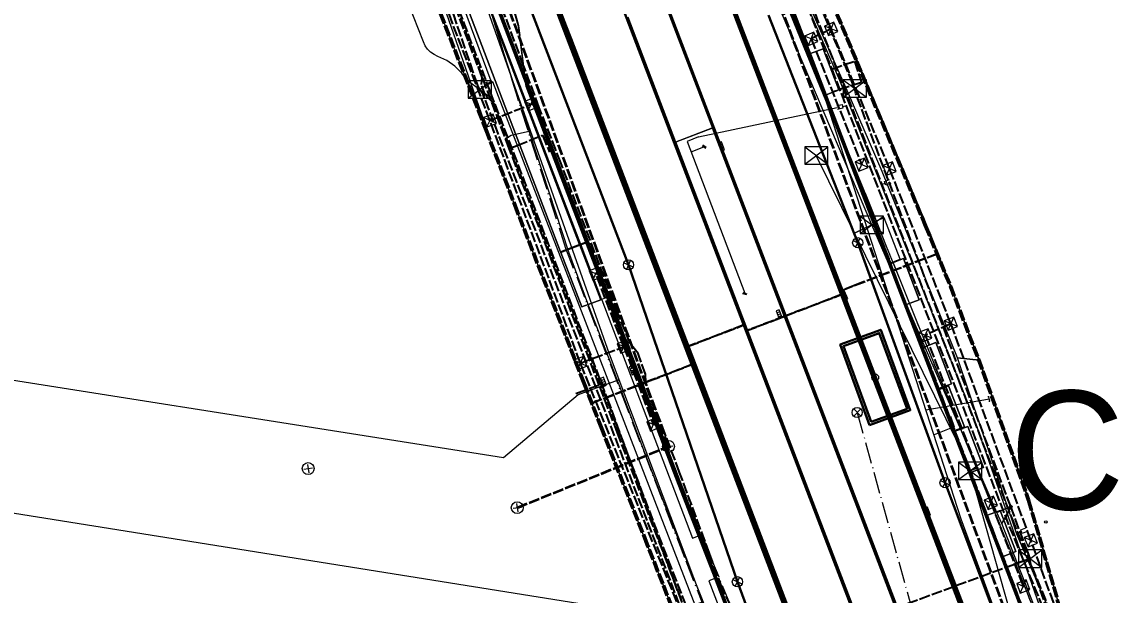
# Model space of a CAD drawing. Header units: metres. Extents: x 105014 to 106600, y 111320 to 118425.
# Drawn here: x 105870.3 to 105999.8, y 117026 to 117093.5 of the extents above; entities that cross this region are included whole.
import ezdxf
from ezdxf.enums import TextEntityAlignment as Align

# ---------------------------------------------------------------- set-up
doc = ezdxf.new("R2010")
doc.units = ezdxf.units.M
doc.linetypes.add('DASHDOT', pattern=[3.556, 2.54, -0.508, 0, -0.508])
doc.linetypes.add('DASHED', pattern=[1.524, 1.27, -0.254])
for name, color, linetype, lineweight in [('00-BASE-LIMITE', 7, 'DASHED', 50), ('00-BASE-UE', 42, 'DASHED', 25), ('10-PAV-CALZADA-BRT', 12, 'CONTINUOUS', 30), ('10-PAV-CALZADA-MIXTA', 8, 'CONTINUOUS', 30), ('10-PAV-CICLORUTA', 76, 'CONTINUOUS', 18), ('10-PAV-SARDINEL', 252, 'CONTINUOUS', 13), ('20-EP-ZONA-DURA', 253, 'CONTINUOUS', 13), ('20-EP-ZONA-VERDE', 84, 'CONTINUOUS', 13), ('30-RED-ENEL-NODOS', 11, 'CONTINUOUS', 13), ('30-RED-ENEL-PROY', 1, 'DASHED', 25), ('30-RED-ETB-CAMARA', 151, 'CONTINUOUS', 13), ('30-RED-ETB-EXIST', 145, 'CONTINUOUS', 13), ('30-RED-ETB-PROY', 5, 'DASHED', 25), ('30-RED-MOVISTAR-PROY', 4, 'DASHED', 25), ('30-RED-VANTI-EXIST', 52, 'CONTINUOUS', 13), ('30-RED-VANTI-PROY', 2, 'DASHED', 25), ('30-RED-VANTI-RETIRO', 8, 'DASHDOT', 13), ('35-RH-ACUE-DOMICILIARIA', 152, 'CONTINUOUS', 9), ('35-RH-ACUE-MENOR-EXIST', 151, 'CONTINUOUS', 13), ('35-RH-ACUE-MENOR-PROY', 5, 'DASHED', 25), ('35-RH-ACUE-NODOS', 5, 'CONTINUOUS', 13), ('35-RH-ACUE-PJ-POZOS', 30, 'CONTINUOUS', 30), ('35-RH-PLUV-COLECTOR', 96, 'CONTINUOUS', 30), ('35-RH-PLUV-NODOS', 94, 'CONTINUOUS', 13), ('35-RH-PLUV-RETIRO', 8, 'DASHDOT', 13), ('36-RH-SAN-COLECTOR-PROY', 6, 'DASHED', 35), ('36-RH-SAN-POZOS', 216, 'CONTINUOUS', 13), ('40-ROT-ESTACION', 1, 'CONTINUOUS', 25), ('60-PREDIAL-LOTE', 42, 'CONTINUOUS', 13)]:
    doc.layers.add(name, color=color, linetype=linetype, lineweight=lineweight)

# ---------------------------------------------------------------- blocks, each defined once
blk = doc.blocks.new('CAM_ETB_T_13')
for p, q in [((-1.375, -1.025), (1.375, 1.025)), ((-1.375, 1.025), (1.375, -1.025))]:
    blk.add_line(p, q)
blk.add_lwpolyline([(-1.375, -1.025), (1.375, -1.025), (1.375, 1.025), (-1.375, 1.025)], close=True)
blk = doc.blocks.new('CAM_ETB_T_13A')
for p, q in [((-1.375, -1.025), (1.375, 1.025)), ((-1.375, 1.025), (1.375, -1.025))]:
    blk.add_line(p, q)
blk.add_lwpolyline([(-1.375, -1.025), (1.375, -1.025), (1.375, 1.025), (-1.375, 1.025)], close=True)
blk = doc.blocks.new('POSTE')
blk.add_circle((0, 0), 0.15)
blk = doc.blocks.new('CAJA_ENEL')
for p, q in [((-0.6, -0.6), (0.6, 0.6)), ((-0.6, 0.6), (0.6, -0.6))]:
    blk.add_line(p, q)
blk.add_lwpolyline([(-0.6, -0.6), (0.6, -0.6), (0.6, 0.6), (-0.6, 0.6)], close=True)
blk = doc.blocks.new('NODO_ACUE')
blk.add_circle((0, 0), 0.4)
blk = doc.blocks.new('POZO_SAN')
for p, q in [((-0.5, 0), (0.5, 0)), ((0, -0.5), (0, 0.5))]:
    blk.add_line(p, q)
blk.add_circle((0, 0), 0.7)
blk = doc.blocks.new('SUMIDERO')
for p, q in [((-0.25, -0.2), (-0.25, 0.2)), ((0, -0.2), (0, 0.2)), ((0.25, -0.2), (0.25, 0.2))]:
    blk.add_line(p, q)
blk.add_lwpolyline([(-0.5, -0.2), (0.5, -0.2), (0.5, 0.2), (-0.5, 0.2)], close=True)
blk = doc.blocks.new('POZO_PLUV')
for p, q in [((-0.42, -0.42), (0.42, 0.42)), ((-0.42, 0.42), (0.42, -0.42))]:
    blk.add_line(p, q)
blk.add_circle((0, 0), 0.6)

msp = doc.modelspace()

# ---------------------------------------------------------------- linework, layer by layer
at = {"layer": '00-BASE-LIMITE'}
for points in [[(105935.6685, 117170.3651), (105940.2465, 117158.7445), (105943.5607, 117150.3051), (105949.0027, 117136.5579), (105954.4397, 117123.3471), (105959.2475, 117111.7427), (105965.2069, 117097.2929), (105976.8371, 117069.4899), (105979.7717, 117062.3799), (105983.0757, 117053.7745), (105988.9847, 117037.1589), (105994.1679, 117019.1973), (106006.9685, 116985.9225), (106038.5431, 116903.5825)], [(105951.3593, 117013.0991), (105945.8459, 117027.2909), (105944.0337, 117031.9003), (105938.6683, 117045.5365), (105936.5899, 117050.9077), (105928.7391, 117071.0993), (105925.1151, 117080.5661), (105917.8661, 117099.1381), (105912.4351, 117113.1271), (105911.7539, 117114.8677), (105907.9261, 117124.6501), (105903.2651, 117138.7881), (105900.2631, 117149.4801), (105899.5435, 117152.5815), (105895.8289, 117155.4161), (105898.1069, 117159.2363), (105896.6943, 117167.8133)]]:
    msp.add_lwpolyline(points, dxfattribs=at)
at = {"layer": '00-BASE-UE'}
for points in [[(105965.2069, 117097.2929), (105976.8371, 117069.4899), (105978.1965, 117066.1963), (105968.5401, 117062.4969), (105967.0407, 117061.9225), (105966.7338, 117061.8049), (105966.8957, 117061.3807), (105960.3557, 117058.8848), (105955.6845, 117057.1021), (105955.5281, 117057.5119), (105955.4131, 117057.8129), (105948.8847, 117055.2871), (105948.5117, 117055.1427), (105949.2771, 117053.1371), (105944.2684, 117051.1992), (105937.4917, 117048.5771), (105936.5899, 117050.9077), (105928.7391, 117071.0993), (105925.1151, 117080.5661), (105917.8661, 117099.1381)], [(105951.3593, 117013.0991), (105945.8459, 117027.2909), (105944.0337, 117031.9003), (105938.6683, 117045.5365), (105937.4917, 117048.5771), (105944.2684, 117051.1992), (105949.2771, 117053.1371), (105948.5117, 117055.1427), (105948.8847, 117055.2871), (105955.4131, 117057.8129), (105955.5281, 117057.5119), (105955.6845, 117057.1021), (105960.3557, 117058.8848), (105966.8957, 117061.3807), (105966.7338, 117061.8049), (105967.0407, 117061.9225), (105968.5401, 117062.4969), (105978.1965, 117066.1963), (105979.7717, 117062.3799), (105979.7717, 117062.3799), (105983.0757, 117053.7745), (105988.9847, 117037.1589), (105994.1679, 117019.1973)]]:
    msp.add_lwpolyline(points, dxfattribs=at)
at = {"layer": '10-PAV-CALZADA-BRT'}
for points in [[(105918.8371, 117164.9242), (105921.6455, 117152.7593), (105925.0054, 117140.6321), (105928.8438, 117128.6478), (105933.1545, 117116.8251), (105933.2205, 117116.6339), (105933.7489, 117115.1243), (105934.2831, 117113.6157), (105934.8229, 117112.1083), (105935.3677, 117110.6015), (105935.9173, 117109.0955), (105936.4711, 117107.5901), (105937.0291, 117106.0851), (105937.5903, 117104.5807), (105938.1549, 117103.0761), (105938.7221, 117101.5717), (105939.2917, 117100.0673), (105939.8625, 117098.5637), (105940.4357, 117097.0581), (105941.0101, 117095.5519), (105941.5851, 117094.0451), (105962.8941, 117038.2111), (106000.7135, 116939.1161)], [(106016.6295, 116911.4357), (105967.5655, 117039.9941), (105937.9201, 117117.6711), (105933.6817, 117129.4054), (105929.8774, 117141.2874), (105926.5123, 117153.3013), (105923.5524, 117165.5173)], [(105928.0725, 117165.6179), (105928.5407, 117164.0651), (105929.0193, 117162.5145), (105929.5079, 117160.9657), (105930.0059, 117159.4189), (105930.5129, 117157.8737), (105931.0283, 117156.3303), (105931.5517, 117154.7885), (105932.0827, 117153.2479), (105932.6209, 117151.7087), (105933.1655, 117150.1707), (105933.7161, 117148.6337), (105934.2725, 117147.0977), (105934.8339, 117145.5623), (105935.4001, 117144.0275), (105935.9703, 117142.4929), (105936.5445, 117140.9587), (105937.1217, 117139.4245), (105937.7017, 117137.8903), (105938.2835, 117136.3571), (105938.8677, 117134.8217), (105939.4535, 117133.2853), (105940.0399, 117131.7485), (106023.1693, 116913.9317)], [(105994.1737, 116936.6201), (105935.0451, 117091.5493), (105934.4704, 117093.0564), (105933.8955, 117094.5643)]]:
    msp.add_lwpolyline(points, dxfattribs=at)
at = {"layer": '10-PAV-CALZADA-MIXTA'}
for points in [[(105999.2445, 116906.5003), (105993.4528, 116920.3129), (105987.9613, 116934.2475), (105924.3999, 117100.7919), (105922.0243, 117107.0329), (105920.8391, 117110.1723), (105918.8891, 117115.4221), (105917.3561, 117119.6535), (105915.5675, 117124.7609), (105914.0561, 117129.2703), (105912.4377, 117134.3697), (105911.0477, 117139.0525), (105909.6411, 117144.1941), (105908.4455, 117149.0195), (105907.3711, 117153.8733), (105906.3451, 117159.1041), (105905.5081, 117163.9167), (105904.6907, 117169.2037)], [(105911.6759, 117164.9269), (105912.4919, 117160.2355), (105913.4897, 117155.1475), (105914.5303, 117150.4465), (105915.6883, 117145.7731), (105917.0565, 117140.7719), (105918.4115, 117136.2069), (105919.9961, 117131.2143), (105921.4791, 117126.7897), (105923.2419, 117121.7561), (105924.7557, 117117.5773), (105926.6901, 117112.3695), (105927.8675, 117109.2511), (105930.2391, 117103.0205), (105993.8005, 116936.4761), (105999.2425, 116922.6672), (106004.9819, 116908.9793)], [(106018.8017, 116926.8119), (105940.8765, 117130.2183)], [(105960.1087, 117097.4875), (105963.3857, 117088.9337), (105970.3557, 117070.7395), (105984.4397, 117033.9767), (105992.4417, 117013.0891)]]:
    msp.add_lwpolyline(points, dxfattribs=at)
at = {"layer": '10-PAV-CICLORUTA'}
msp.add_lwpolyline([(105923.2245, 117100.9269), (105936.0561, 117067.3053), (105933.8139, 117066.4495), (105920.9823, 117100.0711)], dxfattribs=at)
msp.add_lwpolyline([(105938.5449, 117060.7841), (105936.3029, 117059.9285), (105933.8497, 117066.3561), (105936.0919, 117067.2117), (105938.5449, 117060.7841)], close=True, dxfattribs=at)
at = {"layer": '10-PAV-SARDINEL'}
for points in [[(106023.1693, 116913.9317), (105940.0399, 117131.7485), (105939.4535, 117133.2853), (105938.8677, 117134.8217), (105938.2835, 117136.3571), (105937.7017, 117137.8903), (105937.1217, 117139.4245), (105936.5445, 117140.9587), (105935.9703, 117142.4929), (105935.4001, 117144.0275), (105934.8339, 117145.5623), (105934.2725, 117147.0977), (105933.7161, 117148.6337), (105933.1655, 117150.1707), (105932.6209, 117151.7087), (105932.0827, 117153.2479), (105931.5517, 117154.7885), (105931.0283, 117156.3303), (105930.5129, 117157.8737), (105930.0059, 117159.4189), (105929.5079, 117160.9657), (105929.0193, 117162.5145), (105928.5407, 117164.0651), (105928.0725, 117165.6179)], [(105940.6897, 117130.1468), (105986.9836, 117009.3069)], [(106018.6149, 116926.7405), (105940.6897, 117130.1468)], [(105940.8765, 117130.2183), (106018.8017, 116926.8119)], [(105993.8005, 116936.4761), (105930.2391, 117103.0205)], [(105930.426, 117103.0918), (105993.9873, 116936.5476)], [(105987.7745, 116934.1761), (105924.213, 117100.7207)], [(105924.3999, 117100.7919), (105987.9613, 116934.2475)], [(105992.4417, 117013.0891), (105984.4397, 117033.9767), (105970.3557, 117070.7395), (105963.3857, 117088.9337), (105960.1087, 117097.4875)], [(105960.2955, 117097.559), (105963.5725, 117089.0052), (105970.5425, 117070.811), (105984.6265, 117034.0482), (105992.6285, 117013.1606)], [(105993.9869, 116936.5487), (105934.8582, 117091.478), (105934.2835, 117092.9852), (105933.7086, 117094.4931)], [(105933.8955, 117094.5643), (105934.4704, 117093.0564), (105935.0451, 117091.5493), (105994.1737, 116936.6201)]]:
    msp.add_lwpolyline(points, dxfattribs=at)
at = {"layer": '20-EP-ZONA-DURA'}
for points in [[(105951.3593, 117013.0991), (105945.8459, 117027.2909), (105944.0337, 117031.9003), (105938.6683, 117045.5365), (105936.5899, 117050.9077), (105928.7391, 117071.0993), (105925.1151, 117080.5661), (105917.8661, 117099.1381), (105912.4351, 117113.1271), (105911.7539, 117114.8677), (105907.9261, 117124.6501), (105903.2651, 117138.7881), (105900.2631, 117149.4801), (105899.5435, 117152.5815), (105895.8289, 117155.4161), (105898.1069, 117159.2363), (105896.6943, 117167.8133)], [(105920.9823, 117100.0711), (105933.8139, 117066.4495), (105936.0561, 117067.3053), (105923.2245, 117100.9269)], [(105923.3179, 117100.9625), (105927.9914, 117088.7169), (105936.1495, 117067.3409), (105936.1853, 117067.2475), (105938.6383, 117060.8197), (105938.6581, 117060.7683), (105949.3781, 117032.6795), (105950.0787, 117032.947), (105952.0042, 117027.9018), (105951.3035, 117027.6343), (105953.4165, 117022.0979)], [(105965.2069, 117097.2929), (105976.8371, 117069.4899), (105979.7717, 117062.3799), (105983.0757, 117053.7745), (105988.9847, 117037.1589), (105994.1679, 117019.1973)], [(105989.3813, 117021.6369), (105985.9827, 117030.5081), (105987.4763, 117031.0803), (105985.6161, 117035.9363), (105984.1223, 117035.3641), (105982.1909, 117040.4067), (105983.6847, 117040.9791), (105981.8239, 117045.8347), (105980.3303, 117045.2623), (105980.2945, 117045.3559), (105981.4151, 117045.7851), (105979.5547, 117050.6411), (105978.4341, 117050.2117), (105978.3985, 117050.3051), (105979.8921, 117050.8773), (105978.0317, 117055.7333), (105976.5381, 117055.1609), (105974.6063, 117060.2035), (105976.0999, 117060.7759), (105974.2397, 117065.6317), (105972.7461, 117065.0595), (105972.7103, 117065.1529), (105973.8307, 117065.5821), (105971.9705, 117070.4379), (105970.8499, 117070.0087), (105970.5425, 117070.811), (105965.1261, 117084.9499), (105966.6197, 117085.5221), (105964.7593, 117090.3779), (105963.2657, 117089.8057), (105961.3339, 117094.8483)]]:
    msp.add_lwpolyline(points, dxfattribs=at)
for points in [[(105973.6244, 117023.5574), (105969.3222, 117021.9299), (105963.081, 117038.2824), (105947.3808, 117079.4201), (105951.6785, 117081.0604), (105967.3786, 117039.9228), (105973.6244, 117023.5574)], [(105936.0919, 117067.2117), (105933.8497, 117066.3561), (105936.3029, 117059.9285), (105938.5449, 117060.7841), (105936.0919, 117067.2117)]]:
    msp.add_lwpolyline(points, close=True, dxfattribs=at)
at = {"layer": '20-EP-ZONA-VERDE'}
for points in [[(105937.7333, 117117.5997), (105951.7001, 117081.0033), (105947.4025, 117079.3631), (105941.7719, 117094.1165)], [(105924.1587, 117101.2835), (105936.9903, 117067.6617), (105936.1495, 117067.3409), (105923.3179, 117100.9625)]]:
    msp.add_lwpolyline(points, dxfattribs=at)
for points in [[(105966.6197, 117085.5221), (105965.1261, 117084.9499), (105963.2657, 117089.8057), (105964.7593, 117090.3779), (105966.6197, 117085.5221)], [(105939.4791, 117061.1407), (105938.6383, 117060.8197), (105936.1853, 117067.2475), (105937.0261, 117067.5683), (105939.4791, 117061.1407)], [(105976.0999, 117060.7759), (105974.6063, 117060.2035), (105972.7461, 117065.0595), (105974.2397, 117065.6317), (105976.0999, 117060.7759)], [(105979.8921, 117050.8773), (105978.3985, 117050.3051), (105976.5381, 117055.1609), (105978.0317, 117055.7333), (105979.8921, 117050.8773)], [(105981.4151, 117045.7851), (105980.2945, 117045.3559), (105978.4341, 117050.2117), (105979.5547, 117050.6411), (105981.4151, 117045.7851)], [(105983.6847, 117040.9791), (105982.1909, 117040.4067), (105980.3303, 117045.2623), (105981.8239, 117045.8347), (105983.6847, 117040.9791)], [(105987.4763, 117031.0803), (105985.9827, 117030.5081), (105984.1223, 117035.3641), (105985.6161, 117035.9363), (105987.4763, 117031.0803)]]:
    msp.add_lwpolyline(points, close=True, dxfattribs=at)
at = {"layer": '30-RED-ENEL-PROY'}
for points in [[(105965.6997, 117092.7213), (105955.5587, 117118.1725)], [(105925.4847, 117081.9207), (105915.5925, 117107.6701)], [(105965.6997, 117092.7213), (105963.3515, 117091.5591)], [(105972.5901, 117076.2643), (105965.6997, 117092.7213)], [(105963.3515, 117091.5591), (105969.3105, 117076.7067)], [(105925.4847, 117081.9207), (105930.3203, 117083.8351)], [(105936.1463, 117053.3119), (105925.4847, 117081.9207)], [(105979.8261, 117057.9591), (105972.5901, 117076.2643)], [(105941.2585, 117055.2425), (105937.9671, 117063.8451)], [(105979.8261, 117057.9591), (105976.7989, 117056.5915)], [(105989.2551, 117032.4013), (105979.8261, 117057.9591)], [(105976.7989, 117056.5915), (105984.5341, 117036.8223)], [(105936.1463, 117053.3119), (105941.2585, 117055.2425)], [(105941.2585, 117055.2425), (105944.7431, 117046.0695)], [(105951.5131, 117015.2661), (105936.1463, 117053.3119)], [(105984.5341, 117036.8223), (105988.3545, 117026.9607)], [(105999.2535, 117004.9635), (105989.2551, 117032.4013)]]:
    msp.add_lwpolyline(points, dxfattribs=at)
at = {"layer": '30-RED-ETB-EXIST'}
for points in [[(105924.295, 117085.591), (105925.611, 117086.551), (105904.368, 117143.933)], [(105970.49, 117069.618), (105940.462, 117140.241), (105940.315, 117140.82)], [(105949.747, 117019.982), (105951.304, 117020.584), (105925.808, 117086.477), (105924.295, 117085.591)], [(105970.49, 117069.618), (105968.472, 117068.625), (105963.96, 117077.795)], [(105982.115, 117040.615), (105981.969, 117041.194), (105968.472, 117068.625), (105970.49, 117069.618)], [(105982.115, 117040.615), (105982.944, 117040.975), (105970.49, 117069.618)], [(105986.885, 117036.387), (105985.248, 117035.675), (105982.944, 117040.975), (105982.115, 117040.615)], [(105996.45, 116989.902), (105982.262, 117040.036), (105982.115, 117040.615)], [(105986.885, 117036.387), (105985.814, 117034.373), (105985.248, 117035.675), (105986.885, 117036.387)], [(105989.166, 117030.242), (105987.672, 117029.654), (105985.814, 117034.373), (105986.885, 117036.387)], [(105986.885, 117036.387), (105986.242, 117034.869), (105986.736, 117036.19), (105986.885, 117036.387)], [(105993.486, 117014.888), (105987.672, 117029.654), (105989.166, 117030.242)]]:
    msp.add_lwpolyline(points, dxfattribs=at)
at = {"layer": '30-RED-ETB-PROY'}
for points in [[(105924.295, 117085.591), (105924.037, 117086.064), (105904.355, 117143.98)], [(105968.507, 117085.679), (105968.271, 117086.252), (105948.836, 117133.091), (105948.885, 117133.528)], [(105986.877, 117036.384), (105968.624, 117085.106), (105968.507, 117085.679)], [(105949.747, 117019.982), (105949.487, 117020.54), (105924.676, 117085.003), (105924.295, 117085.591)], [(105989.166, 117030.242), (105988.922, 117030.925), (105986.877, 117036.384)], [(105971.844, 117023.903), (105988.528, 117030.048), (105989.166, 117030.242)], [(106005.047, 116986.22), (106004.979, 116986.784), (105989.226, 117029.643), (105989.166, 117030.242)]]:
    msp.add_lwpolyline(points, dxfattribs=at)
at = {"layer": '30-RED-MOVISTAR-PROY'}
for points in [[(105925.5477, 117085.281), (105915.3367, 117111.8734)], [(105939.5677, 117048.5012), (105925.5477, 117085.281)], [(105948.1299, 117025.0769), (105939.5677, 117048.5012)]]:
    msp.add_lwpolyline(points, dxfattribs=at)
at = {"layer": '30-RED-VANTI-EXIST'}
for points in [[(105966.2848, 117081.7091), (105963.8873, 117087.5519), (105961.1581, 117094.2481), (105959.2759, 117099.2015), (105956.6545, 117105.7351), (105954.6705, 117110.6775), (105952.9837, 117114.9525), (105951.2903, 117119.3597), (105949.3675, 117124.1037), (105947.1529, 117129.7775), (105944.8623, 117135.5911), (105942.2395, 117142.2153), (105939.3825, 117149.5515), (105937.1069, 117155.4233), (105934.7831, 117162.6641), (105933.2303, 117167.4353), (105931.9341, 117171.3281), (105930.6585, 117175.4311), (105929.5451, 117181.7165), (105928.1597, 117189.3631), (105927.2947, 117195.7173), (105926.2295, 117203.9829), (105925.3455, 117211.3733), (105924.3517, 117219.2756)], [(105929.4531, 117088.381), (105928.8553, 117093.0211), (105922.9251, 117113.3409), (105908.4091, 117165.2903)], [(105927.134, 117089.8494), (105926.9465, 117090.4289), (105924.5105, 117098.2299), (105921.9921, 117106.4441), (105919.0311, 117115.9603), (105918.0623, 117118.9972)], [(105980.4718, 116948.9877), (105979.6355, 116951.1885), (105977.3725, 116956.8227), (105974.5597, 116964.0157), (105969.9977, 116975.7291), (105966.4203, 116984.7053), (105964.6443, 116989.4925), (105960.4619, 117000.1007), (105955.5829, 117012.5921), (105952.3355, 117020.8329), (105948.7609, 117029.8259), (105945.9467, 117036.9909), (105942.8433, 117045.0947), (105940.6379, 117050.9269), (105938.6871, 117056.0473), (105937.0019, 117060.3311), (105934.7857, 117066.3891), (105932.4593, 117073.4807), (105929.4885, 117082.5729), (105927.134, 117089.8494)], [(105929.7673, 117085.9421), (105929.4531, 117088.381)], [(105951.4051, 117029.384), (105947.6679, 117038.9805), (105929.7673, 117085.9421)], [(105999.1469, 116996.2573), (105996.7871, 117003.6127), (105995.0889, 117008.7717), (105992.7279, 117016.1979), (105991.8537, 117018.4929), (105988.8503, 117026.1655), (105987.1141, 117030.5573), (105985.0885, 117035.4839), (105983.2583, 117039.9449), (105981.2489, 117044.9297), (105978.8255, 117050.8481), (105977.4045, 117054.3379), (105975.8443, 117058.1557), (105974.0151, 117062.7285), (105972.2351, 117067.0737), (105970.7009, 117070.9491), (105968.1333, 117077.2141), (105966.7007, 117080.6955), (105966.2848, 117081.7091)], [(105953.3615, 117024.36), (105951.4051, 117029.384)]]:
    msp.add_lwpolyline(points, dxfattribs=at)
at = {"layer": '30-RED-VANTI-PROY'}
for points in [[(105930.7183, 117182.2366), (105931.1869, 117180.1015), (105932.7021, 117173.6789), (105934.1471, 117168.0491), (105934.8403, 117165.3871), (105938.0257, 117155.8221), (105941.5737, 117146.3195), (105943.9263, 117140.1087), (105949.4429, 117125.6573), (105954.9219, 117111.4463), (105959.5555, 117099.2921), (105962.8033, 117090.8583), (105965.6105, 117083.4485), (105966.2848, 117081.7091)], [(105950.3255, 117020.4767), (105946.9061, 117029.0385), (105938.1901, 117051.8435), (105932.7327, 117065.9057), (105926.8103, 117081.4753), (105925.9689, 117083.9233), (105924.9653, 117084.8233), (105924.4825, 117086.1765), (105924.5659, 117087.0099), (105919.7117, 117099.7741), (105915.8259, 117110.1621), (105910.6033, 117124.6855), (105910.0371, 117130.0421), (105907.3981, 117138.8733), (105907.0347, 117141.6823), (105906.4049, 117143.8447), (105904.0843, 117151.6601), (105903.3491, 117155.5637), (105902.791, 117158.5544)], [(105929.4531, 117088.381), (105927.1755, 117094.5041), (105926.2073, 117098.1165), (105924.3009, 117103.2885), (105923.1743, 117105.0609), (105921.1735, 117110.2853), (105919.3093, 117115.3521), (105918.16, 117118.7115)], [(105929.4797, 117088.3094), (105929.4531, 117088.381)], [(105951.3674, 117030.8352), (105947.8461, 117040.4181), (105946.1437, 117044.9201), (105943.8639, 117051.0149), (105943.8159, 117052.0001), (105942.9383, 117054.4335), (105942.0257, 117055.6171), (105940.5623, 117059.1997), (105933.8283, 117076.9425), (105931.2965, 117083.4251), (105929.4797, 117088.3094)], [(105966.2848, 117081.7091), (105968.6197, 117075.6861), (105970.9667, 117069.6307), (105973.9151, 117061.8117), (105977.0439, 117053.8073), (105980.2539, 117045.3607), (105982.4459, 117039.7045), (105985.2103, 117032.3959), (105988.4973, 117023.8429), (105992.3399, 117013.8651), (105995.1171, 117006.6293), (105998.8389, 116996.8489), (105999.3438, 116995.5415)], [(105951.748, 117029.7994), (105951.3674, 117030.8352)], [(105953.8654, 117024.6847), (105952.8583, 117026.7779), (105951.748, 117029.7994)]]:
    msp.add_lwpolyline(points, dxfattribs=at)
at = {"layer": '30-RED-VANTI-RETIRO'}
for points in [[(105966.2848, 117081.7091), (105963.8873, 117087.5519), (105961.1581, 117094.2481), (105959.2759, 117099.2015), (105956.6545, 117105.7351), (105954.6705, 117110.6775), (105952.9837, 117114.9525), (105951.2903, 117119.3597), (105949.3675, 117124.1037), (105947.1529, 117129.7775), (105944.8623, 117135.5911), (105942.2395, 117142.2153), (105939.3825, 117149.5515), (105937.1069, 117155.4233), (105934.7831, 117162.6641), (105933.2303, 117167.4353), (105931.9341, 117171.3281), (105930.6585, 117175.4311), (105929.5451, 117181.7165), (105928.1597, 117189.3631), (105927.2947, 117195.7173), (105926.2295, 117203.9829), (105925.3455, 117211.3733), (105924.3517, 117219.2756)], [(105929.4797, 117088.3094), (105928.9009, 117093.0745), (105908.4091, 117165.2903)], [(105927.134, 117089.8494), (105921.7835, 117107.4291), (105918.16, 117118.7115)], [(105980.3561, 116948.7983), (105973.2355, 116967.0039), (105963.4141, 116992.3987), (105956.2119, 117010.5637), (105948.4453, 117030.3361), (105934.4431, 117066.8165), (105928.7151, 117084.6545), (105927.134, 117089.8494)], [(105929.7673, 117085.9421), (105929.4797, 117088.3094)], [(105951.3674, 117030.8352), (105942.5945, 117052.4359), (105929.7673, 117085.9421)], [(105999.1469, 116996.2573), (105996.7871, 117003.6127), (105995.0889, 117008.7717), (105992.7279, 117016.1979), (105991.8537, 117018.4929), (105988.8503, 117026.1655), (105987.1141, 117030.5573), (105985.0885, 117035.4839), (105983.2583, 117039.9449), (105981.2489, 117044.9297), (105978.8255, 117050.8481), (105977.4045, 117054.3379), (105975.8443, 117058.1557), (105974.0151, 117062.7285), (105972.2351, 117067.0737), (105970.7009, 117070.9491), (105968.1333, 117077.2141), (105966.7007, 117080.6955), (105966.2848, 117081.7091)], [(105951.7765, 117029.828), (105951.3674, 117030.8352)], [(105953.8654, 117024.6847), (105951.7765, 117029.828)]]:
    msp.add_lwpolyline(points, dxfattribs=at)
at = {"layer": '35-RH-ACUE-DOMICILIARIA'}
for points in [[(105950.0832, 117079.9798), (105966.4142, 117083.4503)], [(105966.3673, 117083.6758), (105966.9939, 117083.806), (105967.0873, 117083.3569), (105966.4607, 117083.2267)], [(105967.041, 117083.5794), (105967.4522, 117083.664)], [(105950.0832, 117079.9798), (105948.7461, 117079.445), (105955.5296, 117061.553)], [(105949.2088, 117078.2246), (105950.7113, 117078.8103)], [(105950.5032, 117078.9488), (105950.9193, 117078.6717)], [(105950.5603, 117079.0345), (105950.9764, 117078.7574)], [(105972.06, 117074.503), (105971.691, 117074.3587)], [(105972.7396, 117074.5209), (105972.143, 117074.2892), (105971.977, 117074.7168), (105972.5736, 117074.9484)], [(105955.2605, 117061.5264), (105955.7393, 117061.3824)], [(105955.2902, 117061.625), (105955.769, 117061.4809)], [(105988.8174, 117033.4409), (105988.2208, 117033.2092), (105988.0547, 117033.6368), (105988.6514, 117033.8684)], [(105988.1377, 117033.423), (105987.7129, 117033.2552)]]:
    msp.add_lwpolyline(points, dxfattribs=at)
at = {"layer": '35-RH-ACUE-MENOR-EXIST'}
for points in [[(105178.5744, 116817.4508), (105539.9476, 116761.043), (105920.9127, 116698.2673), (105927.6139, 116697.316), (106024.833, 116689.4124), (106033.902, 116694.7788), (106040.5526, 116701.5538), (106047.9791, 116715.1949), (106051.8201, 116725.8396), (106046.6693, 116749.4243), (106048.6153, 116749.9885), (106037.1633, 116787.9158), (106015.5063, 116861.68), (106011.1153, 116873.1384), (105951.3398, 117023.2056), (105939.5771, 117054.3457), (105902.7237, 117158.6512), (105897.7174, 117237.0197), (105887, 117327.4)], [(105929.5361, 117182.8433), (105935.2883, 117158.4076), (105935.9421, 117157.8055), (105945.3026, 117134.5008), (105962.6552, 117096.0068), (105966.6969, 117086.6928), (105982.569, 117046.7038), (105982.6526, 117046.4682), (106005.31, 116981.5757), (106007.3796, 116971.4468), (106017.5367, 116943.5825), (106024.2008, 116924.1217), (106031.0669, 116903.722)], [(105990.28, 117009.82), (105981.05, 117034.9), (105965.17, 117084.07), (105952.48, 117115.23), (105951.73, 117117.19)], [(105930.2753, 117080.6723), (105928, 117080.14), (105927.24, 117079.67)], [(105940.708, 117051.3518), (105938.0134, 117050.3339), (105935.8967, 117049.5712), (105927.0679, 117042.1424), (105773.6852, 117066.3359)], [(105950.6497, 117025.1422), (105945.4191, 117023.4215), (105775.9425, 117050.5213)], [(105976.8804, 117047.8105), (105984.3624, 117049.0801)], [(105984.2807, 117048.8042), (105984.4102, 117048.8239), (105984.3145, 117049.3362), (105984.1653, 117049.3193)], [(105979.7927, 117047.0478), (105980.2091, 117045.8112), (105977.8345, 117044.8563), (105977.8345, 117044.8563)]]:
    msp.add_lwpolyline(points, dxfattribs=at)
at = {"layer": '35-RH-ACUE-MENOR-PROY'}
for points in [[(105929.0864, 117220.1355), (105929.2836, 117215.9945), (105930.3978, 117202.9889), (105929.2447, 117201.6397), (105929.4229, 117199.8133), (105930.4872, 117199.028), (105931.955, 117188.4242), (105930.7425, 117186.7571), (105934.5319, 117168.2006), (105940.1498, 117151.6606), (105940.7219, 117150.0742), (105947.9564, 117132.0347), (105954.3238, 117118.7248), (105980.7917, 117051.1064), (105987.0305, 117034.9043), (105994.0085, 117018.0371), (105997.4871, 117008.7396), (105996.9752, 117007.6074), (106003.9521, 116990.2482)], [(105934.2752, 117168.2787), (105939.8467, 117151.2328), (105947.5222, 117131.835), (105954.068, 117118.1579), (105965.7761, 117087.9836), (105986.7016, 117034.054), (105995.5712, 117012.5957), (105996.9983, 117008.903), (105996.4761, 117007.5243), (106005.8954, 116984.056), (106005.36, 116982.9374), (106017.4146, 116952.2221), (106016.6957, 116950.8217), (106024.7873, 116930.2428), (106032.0329, 116910.2687)], [(105948.0298, 117025.4567), (105940.524, 117045.0769), (105938.3703, 117050.7068), (105936.1449, 117056.5239), (105927.7659, 117078.6155), (105925.6173, 117084.2802), (105907.6231, 117133.5017), (105902.8621, 117150.1396), (105902.5415, 117151.3088), (105902.3683, 117152.8245), (105900.7927, 117166.6093)], [(105965.7761, 117087.9836), (105967.1724, 117088.4681), (105968.448, 117088.9015), (105969.2777, 117086.4128), (105965.8366, 117085.2524)], [(105927.7659, 117078.6155), (105928.6861, 117078.9861), (105931.691, 117080.1964), (105932.5038, 117078.1833)], [(105938.3703, 117050.7068), (105936.7871, 117050.1166), (105935.4205, 117049.6073)]]:
    msp.add_lwpolyline(points, dxfattribs=at)
at = {"layer": '35-RH-ACUE-PJ-POZOS'}
for points in [[(105970.2459, 117045.9957), (105966.7711, 117055.4898), (105971.5604, 117057.2427), (105975.0352, 117047.7486), (105970.2459, 117045.9957)], [(105970.4245, 117046.3805), (105967.1559, 117055.3112), (105971.3818, 117056.8578), (105974.6503, 117047.9272), (105970.4245, 117046.3805)]]:
    msp.add_lwpolyline(points, close=True, dxfattribs=at)
at = {"layer": '35-RH-PLUV-COLECTOR'}
for points in [[(105941.82, 117064.9), (105925.99, 117106.35)], [(105941.82, 117064.9), (105925.99, 117106.35)], [(105968.8363, 117067.5069), (105958.3336, 117094.3425)], [(105968.8363, 117067.5069), (105958.3336, 117094.3425)], [(105979.1332, 117039.2012), (105968.8363, 117067.5069)], [(105979.1332, 117039.2012), (105968.8363, 117067.5069)], [(105954.6548, 117027.521), (105941.82, 117064.9)], [(105954.6548, 117027.521), (105941.82, 117064.9)], [(105996.8817, 116992.1305), (105979.1332, 117039.2012)], [(105996.8817, 116992.1305), (105979.1332, 117039.2012)], [(105970.2277, 116985.2811), (105954.6548, 117027.521)], [(105970.2277, 116985.2811), (105954.6548, 117027.521)]]:
    msp.add_lwpolyline(points, dxfattribs=at)
at = {"layer": '35-RH-PLUV-RETIRO'}
msp.add_lwpolyline([(105968.7818, 117047.4771), (105982.0778, 116999.5879), (105987.971, 116981.545)], dxfattribs=at)
at = {"layer": '36-RH-SAN-COLECTOR-PROY'}
for points in [[(105946.5326, 117043.4878), (105922.5138, 117109.3979)], [(105986.6864, 117022.8907), (105958.581, 117098.6341)], [(105928.701, 117036.2579), (105946.5326, 117043.4878)]]:
    msp.add_lwpolyline(points, dxfattribs=at)
at = {"layer": '60-PREDIAL-LOTE'}
for points in [[(105937.045, 117167.125), (105938.884, 117162.449), (105944.715, 117147.569), (105949.785, 117134.603), (105953.707, 117125.048), (105959.524, 117111.048), (105964.446, 117099.149), (105969.9716, 117086.2091), (105973.6054, 117077.5234), (105977.442, 117068.349), (105983.1423, 117053.6491), (105983.1423, 117053.6491), (105980.6196, 117053.9489), (105971.7382, 117075.9066), (105967.468, 117085.748), (105945.28, 117135.769), (105941.929, 117144.222), (105940.0318, 117148.7324), (105937.549, 117154.635), (105936.638, 117158.102), (105936.957, 117158.222), (105934.9198, 117165.653)], [(105919.4611, 117097.1156), (105923.1787, 117086.4175), (105923.1787, 117086.4175), (105924.7931, 117081.7709), (105923.3367, 117085.5207), (105922.8259, 117086.557), (105922.1508, 117087.4954), (105921.33, 117088.3101), (105920.3858, 117088.979), (105919.3439, 117089.4838), (105918.896, 117089.7009), (105918.4901, 117089.9888), (105918.1376, 117090.3396), (105917.8481, 117090.7437), (105917.6295, 117091.1899), (105913.5255, 117101.6819)]]:
    msp.add_lwpolyline(points, dxfattribs=at)
msp.add_lwpolyline([(106005.7133, 116997.2281), (106000.788, 116997.8182), (106000.7106, 116997.8275), (106000.4486, 116998.6351), (105994.467, 117017.0729), (105993.6197, 117019.0477), (105987.583, 117033.1179), (105980.6196, 117053.9489), (105983.1423, 117053.6491), (105983.503, 117052.7189), (105988.946, 117037.3699), (105990.0984, 117033.3513), (105994.158, 117019.1945), (105999.4158, 117020.6278), (106005.638, 116997.8029), (106005.7133, 116997.2281)], close=True, dxfattribs=at)

# ---------------------------------------------------------------- block references
at = {"layer": '30-RED-ENEL-NODOS'}
for name, p, rotation in [('CAJA_ENEL', (105965.6996, 117092.7213), 113.9), ('CAJA_ENEL', (105963.3514, 117091.559), 112.3), ('CAJA_ENEL', (105930.3202, 117083.8351), 111), ('CAJA_ENEL', (105925.4846, 117081.9207), 109), ('CAJA_ENEL', (105969.3105, 117076.7068), 111), ('CAJA_ENEL', (105972.5901, 117076.2642), 110.8), ('CAJA_ENEL', (105937.967, 117063.845), 110.8), ('CAJA_ENEL', (105979.8261, 117057.9591), 111.5), ('CAJA_ENEL', (105976.7988, 117056.5914), 111), ('CAJA_ENEL', (105941.2584, 117055.2424), 111), ('CAJA_ENEL', (105936.1462, 117053.3117), 110.9), ('CAJA_ENEL', (105944.743, 117046.0694), 112.4), ('CAJA_ENEL', (105984.5341, 117036.8222), 112.4), ('POSTE', (105991.0131, 117034.5707), 118.2), ('CAJA_ENEL', (105989.2551, 117032.4012), 111.5), ('CAJA_ENEL', (105988.3544, 117026.9606), 111)]:
    msp.add_blockref(name, p, dxfattribs=dict(at, rotation=rotation))
at = {"layer": '30-RED-ETB-CAMARA'}
for name, p in [('CAM_ETB_T_13', (105924.295, 117085.591)), ('CAM_ETB_T_13', (105968.507, 117085.679)), ('CAM_ETB_T_13A', (105963.96, 117077.795)), ('CAM_ETB_T_13', (105970.49, 117069.618)), ('CAM_ETB_T_13', (105982.115, 117040.615)), ('POSTE', (105986.885, 117036.387)), ('CAM_ETB_T_13A', (105989.166, 117030.242))]:
    msp.add_blockref(name, p, dxfattribs=at)
at = {"layer": '35-RH-ACUE-NODOS', "rotation": 111.5}
msp.add_blockref('NODO_ACUE', (105970.9031, 117051.6192), dxfattribs=at)
at = {"layer": '35-RH-PLUV-NODOS'}
for name, p, rotation in [('SUMIDERO', (105952.7527, 117078.8744), 110.7), ('SUMIDERO', (105952.7527, 117078.8744), 110.7), ('SUMIDERO', (105952.7527, 117078.8744), 110.7), ('POZO_PLUV', (105968.8363, 117067.5069), 290), ('POZO_PLUV', (105968.8363, 117067.5069), 290), ('POZO_PLUV', (105941.82, 117064.9), 290), ('POZO_PLUV', (105941.82, 117064.9), 290), ('SUMIDERO', (105967.2904, 117061.2715), 290.9), ('SUMIDERO', (105967.2904, 117061.2715), 290.9), ('SUMIDERO', (105967.2904, 117061.2715), 290.9), ('SUMIDERO', (105959.5776, 117059.0697), 290.9), ('SUMIDERO', (105959.5776, 117059.0697), 290.9), ('SUMIDERO', (105959.5776, 117059.0697), 290.9), ('SUMIDERO', (105942.2726, 117052.4571), 290.6), ('SUMIDERO', (105942.2726, 117052.4571), 290.6), ('SUMIDERO', (105938.8681, 117051.1061), 290.6), ('POZO_PLUV', (105979.1332, 117039.2012), 290), ('POZO_PLUV', (105979.1332, 117039.2012), 290), ('SUMIDERO', (105977.0579, 117035.7733), 290.9), ('SUMIDERO', (105977.0579, 117035.7733), 290.9), ('SUMIDERO', (105977.0579, 117035.7733), 290.9), ('POZO_PLUV', (105954.6548, 117027.521), 290), ('POZO_PLUV', (105954.6548, 117027.521), 290)]:
    msp.add_blockref(name, p, dxfattribs=dict(at, rotation=rotation))
msp.add_blockref('POZO_PLUV', (105968.7818, 117047.4771), dxfattribs=at)
at = {"layer": '36-RH-SAN-POZOS', "rotation": 279}
for p in [(105946.5326, 117043.4878), (105904.0504, 117040.8698), (105928.701, 117036.2579)]:
    msp.add_blockref('POZO_SAN', p, dxfattribs=at)

# ---------------------------------------------------------------- texts
at = {"layer": '40-ROT-ESTACION'}
msp.add_text('Calle 170', height=14, dxfattribs=at).set_placement((106026.3072, 117031.8413), align=Align.BOTTOM_CENTER)

doc.saveas('drawing.dxf')
